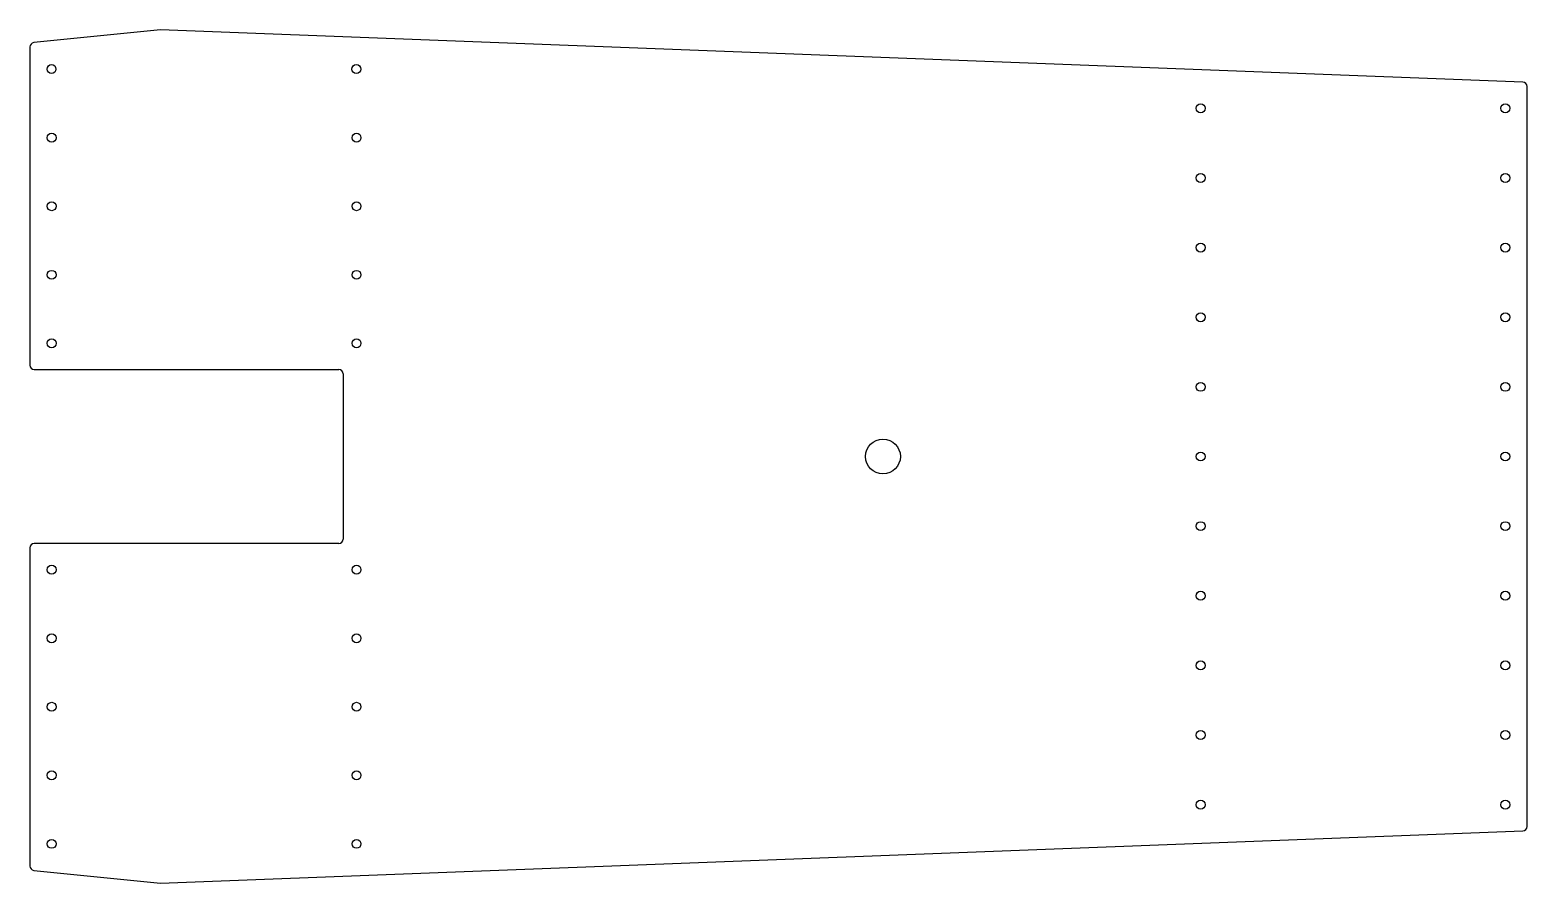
# Model space of a CAD drawing. Header units: inches. Extents: x 2 to 23.5, y 2 to 14.3.
import ezdxf

# ---------------------------------------------------------------- set-up
doc = ezdxf.new("R2010")
doc.units = ezdxf.units.IN
doc.header["$MEASUREMENT"] = 0
doc.layers.get('0').update_dxf_attribs({"linetype": 'CONTINUOUS'})

msp = doc.modelspace()

# ---------------------------------------------------------------- linework, layer by layer
for p, q in [((3.875, 14.25, 0.025), (2.056, 14.068, 0.025)), ((23.44, 13.502, 0.025), (3.875, 14.25, 0.025)), ((2, 14.006, 0.025), (2, 9.437, 0.025)), ((23.5, 2.81, 0.025), (23.5, 13.44, 0.025)), ((2.062, 9.375, 0.025), (6.437, 9.375, 0.025)), ((6.5, 9.313, 0.025), (6.5, 6.937, 0.025)), ((2, 6.813, 0.025), (2, 2.244, 0.025)), ((6.437, 6.875, 0.025), (2.062, 6.875, 0.025)), ((3.875, 2, 0.025), (23.44, 2.748, 0.025)), ((2.056, 2.182, 0.025), (3.875, 2, 0.025))]:
    msp.add_line(p, q)
for centre, radius in [((2.31, 13.688), 0.0642), ((6.688, 13.688), 0.0642), ((18.812, 13.125), 0.0642), ((23.188, 13.125), 0.0642), ((2.312, 12.703), 0.0642), ((6.69, 12.703), 0.0642), ((18.812, 12.125), 0.0642), ((23.188, 12.125), 0.0642), ((2.312, 11.719), 0.0642), ((6.69, 11.719), 0.0642), ((18.812, 11.125), 0.0642), ((23.188, 11.125), 0.0642), ((2.312, 10.734), 0.0642), ((6.69, 10.734), 0.0642), ((18.812, 10.125), 0.0642), ((23.188, 10.125), 0.0642), ((2.312, 9.75), 0.0642), ((6.69, 9.75), 0.0642), ((18.812, 9.125), 0.0642), ((23.188, 9.125), 0.0642), ((14.25, 8.125), 0.25), ((18.812, 8.125), 0.0642), ((23.188, 8.125), 0.0642), ((18.812, 7.125), 0.0642), ((23.188, 7.125), 0.0642), ((2.312, 6.5), 0.0642), ((6.69, 6.5), 0.0642), ((18.812, 6.125), 0.0642), ((23.188, 6.125), 0.0642), ((2.312, 5.515), 0.0642), ((6.69, 5.515), 0.0642), ((18.812, 5.125), 0.0642), ((23.188, 5.125), 0.0642), ((2.312, 4.531), 0.0642), ((6.69, 4.531), 0.0642), ((18.812, 4.125), 0.0642), ((23.188, 4.125), 0.0642), ((2.312, 3.547), 0.0642), ((6.69, 3.547), 0.0642), ((18.812, 3.125), 0.0642), ((23.188, 3.125), 0.0642), ((2.312, 2.563), 0.0642), ((6.69, 2.563), 0.0642)]:
    msp.add_circle(centre, radius)
for centre, radius, start, end in [((2.062, 14.006, 0.025), 0.062, 95.7106, 180), ((23.438, 13.44, 0.025), 0.062, 0, 87.8114), ((2.062, 9.437, 0.025), 0.062, 180, 270), ((6.437, 9.313, 0.025), 0.0625, 0, 90), ((6.437, 6.937, 0.025), 0.0625, 270, 0), ((2.062, 6.813, 0.025), 0.062, 90, 180), ((23.438, 2.81, 0.025), 0.062, 272.1886, 360), ((2.062, 2.244, 0.025), 0.062, 180, 264.2894)]:
    msp.add_arc(centre, radius, start, end)

doc.saveas('drawing.dxf')
